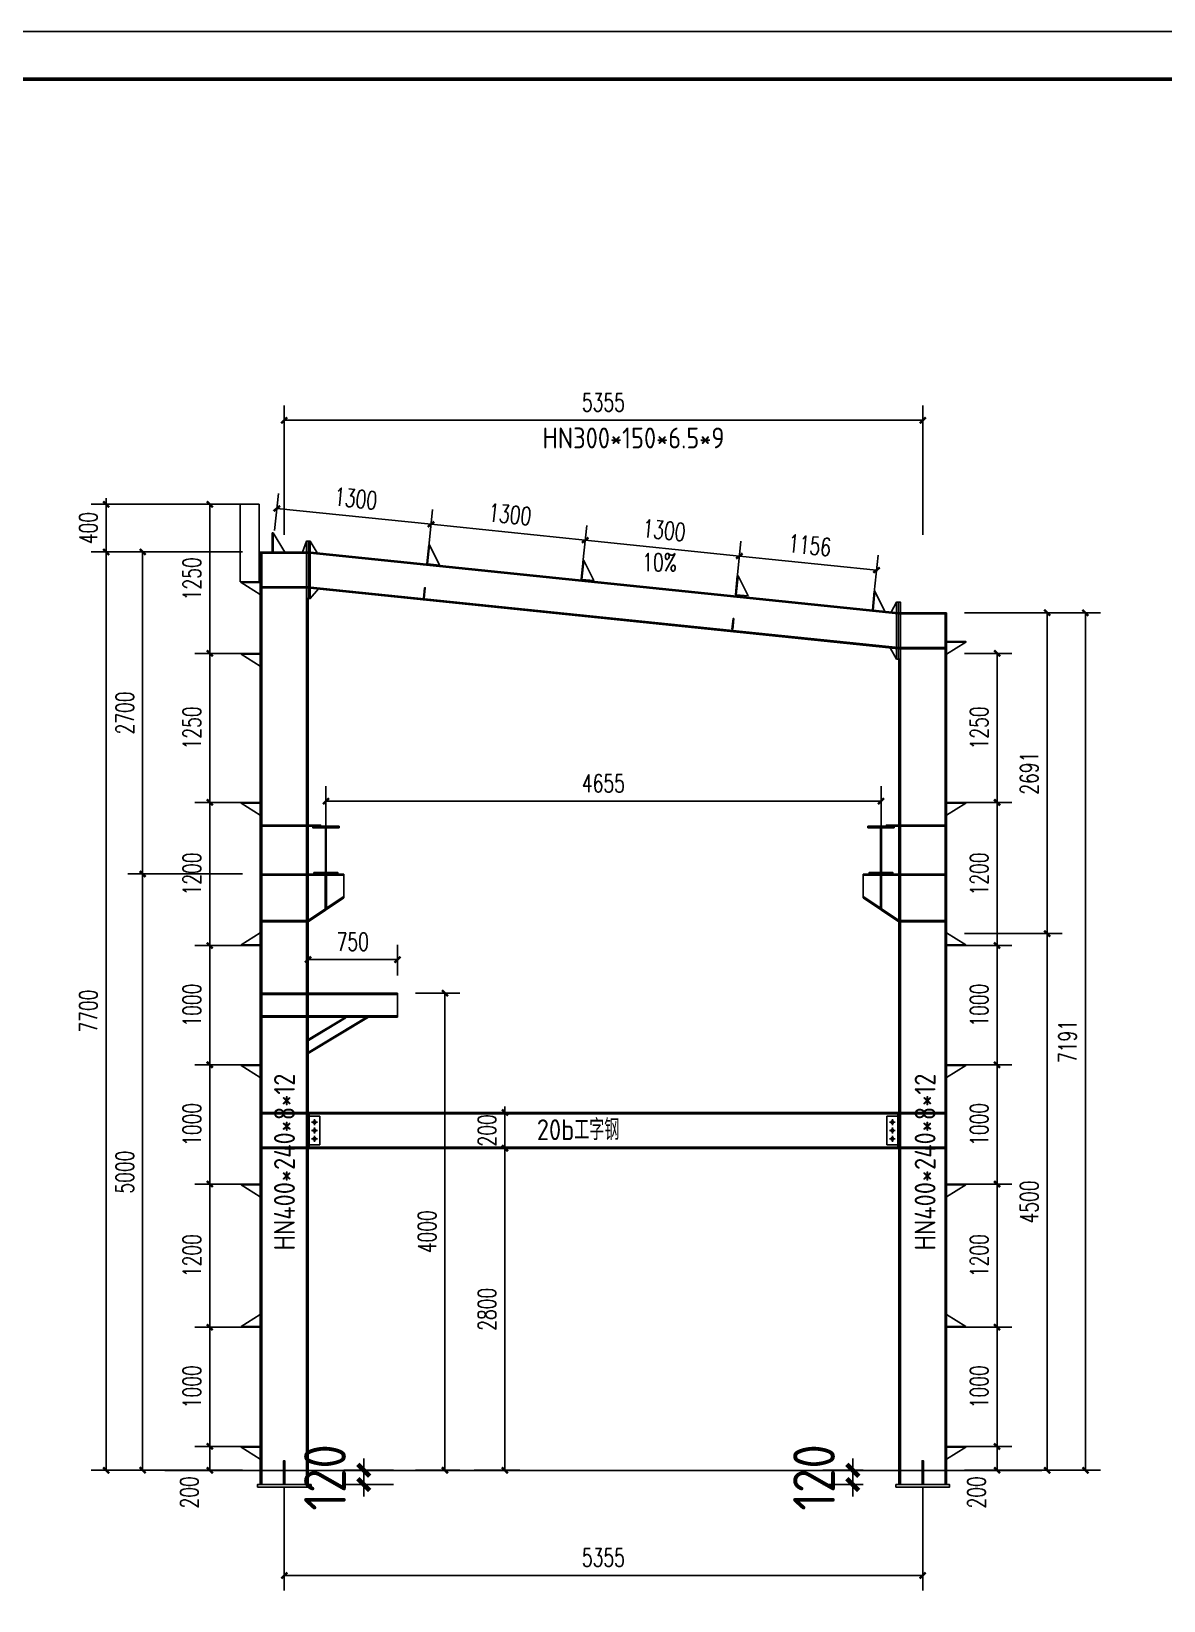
# Model space of a CAD drawing. Extents: x 1129386 to 1651949, y 463500 to 493200.
# Drawn here: x 1385544 to 1395039, y 480042 to 493200 of the extents above; entities that cross this region are included whole.
import ezdxf

# ---------------------------------------------------------------- set-up
doc = ezdxf.new("R2010")
doc.units = 0
doc.header["$LTSCALE"] = 1000
doc.header["$MEASUREMENT"] = 0
for name, color, linetype in [('1', 7, 'Continuous'), ('8', 8, 'Continuous'), ('DIM_SYMB', 3, 'Continuous'), ('DOTE', 1, 'Continuous'), ('PUB_DIM', 3, 'Continuous'), ('PUB_TEXT', 7, 'Continuous')]:
    doc.layers.add(name, color=color, linetype=linetype)
doc.styles.add('_TCH_DIM', font='SIMPLEX', dxfattribs={"bigfont": 'GBCBIG'})
doc.styles.add('DIM_FONT', font='SIMPLEX', dxfattribs={"width": 0.7, "bigfont": 'GBCBIG'})
doc.styles.get("Standard").update_dxf_attribs({"font": 'gbenor.shx', "bigfont": 'gbcbig.shx'})
doc.dimstyles.new('DIMN50', dxfattribs={"dimscale": 0.5, "dimtxt": 300, "dimasz": 100, "dimexe": 250, "dimexo": 300, "dimgap": 150, "dimtad": 1, "dimdec": 0, "dimzin": 0, "dimdsep": 46, "dimtxsty": 'DIM_FONT', "dimblk": 'ARCHTICK', "dimcen": 0.09, "dimclrt": 7, "dimazin": 2, "dimtfac": 1, "dimtdec": 0, "dimtix": 1, "dimtmove": 2, "dimatfit": 3, "dimldrblk": 'ARCHTICK', "dimfxl": 0, "dimtolj": 1, "dimtzin": 0, "dimarcsym": 0})
doc.dimstyles.get("Standard").update_dxf_attribs({"dimscale": 100, "dimtxt": 3.5, "dimasz": 1, "dimexe": 2.5, "dimexo": 3, "dimgap": 1.5, "dimtad": 1, "dimdec": 0, "dimzin": 0, "dimdsep": 46, "dimtxsty": 'Standard', "dimblk": 'ARCHTICK', "dimcen": 0.09, "dimadec": 0, "dimazin": 0, "dimtfac": 1, "dimtdec": 0, "dimtix": 1, "dimtmove": 2, "dimatfit": 3, "dimldrblk": 'ARCHTICK', "dimfxl": 0, "dimtolj": 1, "dimtzin": 0, "dimarcsym": 0})

# ---------------------------------------------------------------- blocks, each defined once
blk = doc.blocks.new('_ArchTick')
at = {"color": 0, "linetype": 'ByBlock', "const_width": 0.4}
blk.add_lwpolyline([(-0.5, -0.5), (0.5, 0.5)], dxfattribs=at)
blk = doc.blocks.new('*D247')
at = {"layer": 'Defpoints', "color": 0}
for p in [(1393219, 481335), (1393642, 481335), (1393219, 481135)]:
    blk.add_point(p, dxfattribs=at)
at = {"layer": 'PUB_DIM', "color": 0, "lineweight": -2}
for p, q in [((1393369, 481335), (1393767, 481335)), ((1393642, 481135), (1393642, 481335)), ((1393369, 481135), (1393767, 481135))]:
    blk.add_line(p, q, dxfattribs=at)
at = {"layer": 'PUB_DIM', "color": 0, "lineweight": -2, "xscale": 50, "yscale": 50, "zscale": 50}
for p, rotation in [((1393642, 481335), 90), ((1393642, 481135), 270)]:
    blk.add_blockref('_ArchTick', p, dxfattribs=dict(at, rotation=rotation))
at = {"layer": 'PUB_DIM', "color": 7, "insert": (1393470, 480950), "char_height": 150, "attachment_point": 5, "rotation": 90, "style": 'DIM_FONT'}
blk.add_mtext('\\A1;200', dxfattribs=at)
blk = doc.blocks.new('*D248')
at = {"layer": 'Defpoints', "color": 0}
for p in [(1393219, 482335), (1393642, 482335), (1393219, 481335)]:
    blk.add_point(p, dxfattribs=at)
at = {"layer": 'PUB_DIM', "color": 0, "lineweight": -2}
for p, q in [((1393369, 482335), (1393767, 482335)), ((1393642, 481335), (1393642, 482335)), ((1393369, 481335), (1393767, 481335))]:
    blk.add_line(p, q, dxfattribs=at)
at = {"layer": 'PUB_DIM', "color": 0, "lineweight": -2, "xscale": 50, "yscale": 50, "zscale": 50}
for p, rotation in [((1393642, 482335), 90), ((1393642, 481335), 270)]:
    blk.add_blockref('_ArchTick', p, dxfattribs=dict(at, rotation=rotation))
at = {"layer": 'PUB_DIM', "color": 7, "insert": (1393492, 481835), "char_height": 150, "attachment_point": 5, "rotation": 90, "style": 'DIM_FONT'}
blk.add_mtext('\\A1;1000', dxfattribs=at)
blk = doc.blocks.new('*D249')
at = {"layer": 'Defpoints', "color": 0}
for p in [(1393219, 483535), (1393642, 483535), (1393219, 482335)]:
    blk.add_point(p, dxfattribs=at)
at = {"layer": 'PUB_DIM', "color": 0, "lineweight": -2}
for p, q in [((1393369, 483535), (1393767, 483535)), ((1393642, 482335), (1393642, 483535)), ((1393369, 482335), (1393767, 482335))]:
    blk.add_line(p, q, dxfattribs=at)
at = {"layer": 'PUB_DIM', "color": 0, "lineweight": -2, "xscale": 50, "yscale": 50, "zscale": 50}
for p, rotation in [((1393642, 483535), 90), ((1393642, 482335), 270)]:
    blk.add_blockref('_ArchTick', p, dxfattribs=dict(at, rotation=rotation))
at = {"layer": 'PUB_DIM', "color": 7, "insert": (1393492, 482935), "char_height": 150, "attachment_point": 5, "rotation": 90, "style": 'DIM_FONT'}
blk.add_mtext('\\A1;1200', dxfattribs=at)
blk = doc.blocks.new('*D250')
at = {"layer": 'Defpoints', "color": 0}
for p in [(1393219, 484535), (1393642, 484535), (1393219, 483535)]:
    blk.add_point(p, dxfattribs=at)
at = {"layer": 'PUB_DIM', "color": 0, "lineweight": -2}
for p, q in [((1393369, 484535), (1393767, 484535)), ((1393642, 483535), (1393642, 484535)), ((1393369, 483535), (1393767, 483535))]:
    blk.add_line(p, q, dxfattribs=at)
at = {"layer": 'PUB_DIM', "color": 0, "lineweight": -2, "xscale": 50, "yscale": 50, "zscale": 50}
for p, rotation in [((1393642, 484535), 90), ((1393642, 483535), 270)]:
    blk.add_blockref('_ArchTick', p, dxfattribs=dict(at, rotation=rotation))
at = {"layer": 'PUB_DIM', "color": 7, "insert": (1393492, 484035), "char_height": 150, "attachment_point": 5, "rotation": 90, "style": 'DIM_FONT'}
blk.add_mtext('\\A1;1000', dxfattribs=at)
blk = doc.blocks.new('*D163')
at = {"layer": 'Defpoints', "color": 0}
for p in [(1393219, 485535), (1393642, 485535), (1393219, 484535)]:
    blk.add_point(p, dxfattribs=at)
at = {"layer": 'PUB_DIM', "color": 0, "lineweight": -2}
for p, q in [((1393369, 485535), (1393767, 485535)), ((1393642, 484535), (1393642, 485535)), ((1393369, 484535), (1393767, 484535))]:
    blk.add_line(p, q, dxfattribs=at)
at = {"layer": 'PUB_DIM', "color": 0, "lineweight": -2, "xscale": 50, "yscale": 50, "zscale": 50}
for p, rotation in [((1393642, 485535), 90), ((1393642, 484535), 270)]:
    blk.add_blockref('_ArchTick', p, dxfattribs=dict(at, rotation=rotation))
at = {"layer": 'PUB_DIM', "color": 7, "insert": (1393492, 485035), "char_height": 150, "attachment_point": 5, "rotation": 90, "style": 'DIM_FONT'}
blk.add_mtext('\\A1;1000', dxfattribs=at)
blk = doc.blocks.new('*D164')
at = {"layer": 'Defpoints', "color": 0}
for p in [(1393219, 486735), (1393642, 486735), (1393219, 485535)]:
    blk.add_point(p, dxfattribs=at)
at = {"layer": 'PUB_DIM', "color": 0, "lineweight": -2}
for p, q in [((1393369, 486735), (1393767, 486735)), ((1393642, 485535), (1393642, 486735)), ((1393369, 485535), (1393767, 485535))]:
    blk.add_line(p, q, dxfattribs=at)
at = {"layer": 'PUB_DIM', "color": 0, "lineweight": -2, "xscale": 50, "yscale": 50, "zscale": 50}
for p, rotation in [((1393642, 486735), 90), ((1393642, 485535), 270)]:
    blk.add_blockref('_ArchTick', p, dxfattribs=dict(at, rotation=rotation))
at = {"layer": 'PUB_DIM', "color": 7, "insert": (1393492, 486135), "char_height": 150, "attachment_point": 5, "rotation": 90, "style": 'DIM_FONT'}
blk.add_mtext('\\A1;1200', dxfattribs=at)
blk = doc.blocks.new('*D165')
at = {"layer": 'Defpoints', "color": 0}
for p in [(1393219, 487985), (1393642, 487985), (1393219, 486735)]:
    blk.add_point(p, dxfattribs=at)
at = {"layer": 'PUB_DIM', "color": 0, "lineweight": -2}
for p, q in [((1393369, 487985), (1393767, 487985)), ((1393642, 486735), (1393642, 487985)), ((1393369, 486735), (1393767, 486735))]:
    blk.add_line(p, q, dxfattribs=at)
at = {"layer": 'PUB_DIM', "color": 0, "lineweight": -2, "xscale": 50, "yscale": 50, "zscale": 50}
for p, rotation in [((1393642, 487985), 90), ((1393642, 486735), 270)]:
    blk.add_blockref('_ArchTick', p, dxfattribs=dict(at, rotation=rotation))
at = {"layer": 'PUB_DIM', "color": 7, "insert": (1393492, 487360), "char_height": 150, "attachment_point": 5, "rotation": 90, "style": 'DIM_FONT'}
blk.add_mtext('\\A1;1250', dxfattribs=at)
blk = doc.blocks.new('*D166')
at = {"layer": 'Defpoints', "color": 0}
for p in [(1387040, 481335), (1387464, 481335), (1387464, 481135)]:
    blk.add_point(p, dxfattribs=at)
at = {"layer": 'PUB_DIM', "color": 0, "lineweight": -2}
for p, q in [((1387314, 481335), (1386915, 481335)), ((1387040, 481135), (1387040, 481335)), ((1387314, 481135), (1386915, 481135))]:
    blk.add_line(p, q, dxfattribs=at)
at = {"layer": 'PUB_DIM', "color": 0, "lineweight": -2, "xscale": 50, "yscale": 50, "zscale": 50}
for p, rotation in [((1387040, 481335), 90), ((1387040, 481135), 270)]:
    blk.add_blockref('_ArchTick', p, dxfattribs=dict(at, rotation=rotation))
at = {"layer": 'PUB_DIM', "color": 7, "insert": (1386868, 480950), "char_height": 150, "attachment_point": 5, "rotation": 90, "style": 'DIM_FONT'}
blk.add_mtext('\\A1;200', dxfattribs=at)
blk = doc.blocks.new('*D167')
at = {"layer": 'Defpoints', "color": 0}
for p in [(1387040, 482335), (1387464, 482335), (1387464, 481335)]:
    blk.add_point(p, dxfattribs=at)
at = {"layer": 'PUB_DIM', "color": 0, "lineweight": -2}
for p, q in [((1387314, 482335), (1386915, 482335)), ((1387040, 481335), (1387040, 482335)), ((1387314, 481335), (1386915, 481335))]:
    blk.add_line(p, q, dxfattribs=at)
at = {"layer": 'PUB_DIM', "color": 0, "lineweight": -2, "xscale": 50, "yscale": 50, "zscale": 50}
for p, rotation in [((1387040, 482335), 90), ((1387040, 481335), 270)]:
    blk.add_blockref('_ArchTick', p, dxfattribs=dict(at, rotation=rotation))
at = {"layer": 'PUB_DIM', "color": 7, "insert": (1386890, 481835), "char_height": 150, "attachment_point": 5, "rotation": 90, "style": 'DIM_FONT'}
blk.add_mtext('\\A1;1000', dxfattribs=at)
blk = doc.blocks.new('*D168')
at = {"layer": 'Defpoints', "color": 0}
for p in [(1387040, 483535), (1387464, 483535), (1387464, 482335)]:
    blk.add_point(p, dxfattribs=at)
at = {"layer": 'PUB_DIM', "color": 0, "lineweight": -2}
for p, q in [((1387314, 483535), (1386915, 483535)), ((1387040, 482335), (1387040, 483535)), ((1387314, 482335), (1386915, 482335))]:
    blk.add_line(p, q, dxfattribs=at)
at = {"layer": 'PUB_DIM', "color": 0, "lineweight": -2, "xscale": 50, "yscale": 50, "zscale": 50}
for p, rotation in [((1387040, 483535), 90), ((1387040, 482335), 270)]:
    blk.add_blockref('_ArchTick', p, dxfattribs=dict(at, rotation=rotation))
at = {"layer": 'PUB_DIM', "color": 7, "insert": (1386890, 482935), "char_height": 150, "attachment_point": 5, "rotation": 90, "style": 'DIM_FONT'}
blk.add_mtext('\\A1;1200', dxfattribs=at)
blk = doc.blocks.new('*D169')
at = {"layer": 'Defpoints', "color": 0}
for p in [(1387040, 484535), (1387464, 484535), (1387464, 483535)]:
    blk.add_point(p, dxfattribs=at)
at = {"layer": 'PUB_DIM', "color": 0, "lineweight": -2}
for p, q in [((1387314, 484535), (1386915, 484535)), ((1387040, 483535), (1387040, 484535)), ((1387314, 483535), (1386915, 483535))]:
    blk.add_line(p, q, dxfattribs=at)
at = {"layer": 'PUB_DIM', "color": 0, "lineweight": -2, "xscale": 50, "yscale": 50, "zscale": 50}
for p, rotation in [((1387040, 484535), 90), ((1387040, 483535), 270)]:
    blk.add_blockref('_ArchTick', p, dxfattribs=dict(at, rotation=rotation))
at = {"layer": 'PUB_DIM', "color": 7, "insert": (1386890, 484035), "char_height": 150, "attachment_point": 5, "rotation": 90, "style": 'DIM_FONT'}
blk.add_mtext('\\A1;1000', dxfattribs=at)
blk = doc.blocks.new('*D170')
at = {"layer": 'Defpoints', "color": 0}
for p in [(1387040, 485535), (1387464, 485535), (1387464, 484535)]:
    blk.add_point(p, dxfattribs=at)
at = {"layer": 'PUB_DIM', "color": 0, "lineweight": -2}
for p, q in [((1387314, 485535), (1386915, 485535)), ((1387040, 484535), (1387040, 485535)), ((1387314, 484535), (1386915, 484535))]:
    blk.add_line(p, q, dxfattribs=at)
at = {"layer": 'PUB_DIM', "color": 0, "lineweight": -2, "xscale": 50, "yscale": 50, "zscale": 50}
for p, rotation in [((1387040, 485535), 90), ((1387040, 484535), 270)]:
    blk.add_blockref('_ArchTick', p, dxfattribs=dict(at, rotation=rotation))
at = {"layer": 'PUB_DIM', "color": 7, "insert": (1386890, 485035), "char_height": 150, "attachment_point": 5, "rotation": 90, "style": 'DIM_FONT'}
blk.add_mtext('\\A1;1000', dxfattribs=at)
blk = doc.blocks.new('*D171')
at = {"layer": 'Defpoints', "color": 0}
for p in [(1387040, 486735), (1387464, 486735), (1387464, 485535)]:
    blk.add_point(p, dxfattribs=at)
at = {"layer": 'PUB_DIM', "color": 0, "lineweight": -2}
for p, q in [((1387314, 486735), (1386915, 486735)), ((1387040, 485535), (1387040, 486735)), ((1387314, 485535), (1386915, 485535))]:
    blk.add_line(p, q, dxfattribs=at)
at = {"layer": 'PUB_DIM', "color": 0, "lineweight": -2, "xscale": 50, "yscale": 50, "zscale": 50}
for p, rotation in [((1387040, 486735), 90), ((1387040, 485535), 270)]:
    blk.add_blockref('_ArchTick', p, dxfattribs=dict(at, rotation=rotation))
at = {"layer": 'PUB_DIM', "color": 7, "insert": (1386890, 486135), "char_height": 150, "attachment_point": 5, "rotation": 90, "style": 'DIM_FONT'}
blk.add_mtext('\\A1;1200', dxfattribs=at)
blk = doc.blocks.new('*D172')
at = {"layer": 'Defpoints', "color": 0}
for p in [(1387040, 487985), (1387464, 487985), (1387464, 486735)]:
    blk.add_point(p, dxfattribs=at)
at = {"layer": 'PUB_DIM', "color": 0, "lineweight": -2}
for p, q in [((1387314, 487985), (1386915, 487985)), ((1387040, 486735), (1387040, 487985)), ((1387314, 486735), (1386915, 486735))]:
    blk.add_line(p, q, dxfattribs=at)
at = {"layer": 'PUB_DIM', "color": 0, "lineweight": -2, "xscale": 50, "yscale": 50, "zscale": 50}
for p, rotation in [((1387040, 487985), 90), ((1387040, 486735), 270)]:
    blk.add_blockref('_ArchTick', p, dxfattribs=dict(at, rotation=rotation))
at = {"layer": 'PUB_DIM', "color": 7, "insert": (1386890, 487360), "char_height": 150, "attachment_point": 5, "rotation": 90, "style": 'DIM_FONT'}
blk.add_mtext('\\A1;1250', dxfattribs=at)
blk = doc.blocks.new('*D173')
at = {"layer": 'Defpoints', "color": 0}
for p in [(1387040, 489235), (1387464, 489235), (1387464, 487985)]:
    blk.add_point(p, dxfattribs=at)
at = {"layer": 'PUB_DIM', "color": 0, "lineweight": -2}
for p, q in [((1387314, 489235), (1386915, 489235)), ((1387040, 487985), (1387040, 489235)), ((1387314, 487985), (1386915, 487985))]:
    blk.add_line(p, q, dxfattribs=at)
at = {"layer": 'PUB_DIM', "color": 0, "lineweight": -2, "xscale": 50, "yscale": 50, "zscale": 50}
for p, rotation in [((1387040, 489235), 90), ((1387040, 487985), 270)]:
    blk.add_blockref('_ArchTick', p, dxfattribs=dict(at, rotation=rotation))
at = {"layer": 'PUB_DIM', "color": 7, "insert": (1386890, 488610), "char_height": 150, "attachment_point": 5, "rotation": 90, "style": 'DIM_FONT'}
blk.add_mtext('\\A1;1250', dxfattribs=at)
blk = doc.blocks.new('*D174')
at = {"layer": 'Defpoints', "color": 0}
for p in [(1392669, 486745), (1388014, 486117), (1392669, 486117)]:
    blk.add_point(p, dxfattribs=at)
at = {"layer": 'PUB_DIM', "color": 0, "lineweight": -2}
for p, q in [((1388014, 486267), (1388014, 486870)), ((1392669, 486267), (1392669, 486870)), ((1388014, 486745), (1392669, 486745))]:
    blk.add_line(p, q, dxfattribs=at)
at = {"layer": 'PUB_DIM', "color": 0, "lineweight": -2, "xscale": 50, "yscale": 50, "zscale": 50, "rotation": 180}
blk.add_blockref('_ArchTick', (1388014, 486745), dxfattribs=at)
at = {"layer": 'PUB_DIM', "color": 0, "lineweight": -2, "xscale": 50, "yscale": 50, "zscale": 50}
blk.add_blockref('_ArchTick', (1392669, 486745), dxfattribs=at)
at = {"layer": 'PUB_DIM', "color": 7, "insert": (1390341, 486895), "char_height": 150, "attachment_point": 5, "style": 'DIM_FONT'}
blk.add_mtext('\\A1;4655', dxfattribs=at)
blk = doc.blocks.new('*D175')
at = {"layer": 'Defpoints', "color": 0}
for p in [(1389108, 484135), (1389515, 484135), (1389108, 483835)]:
    blk.add_point(p, dxfattribs=at)
at = {"layer": 'PUB_DIM', "color": 0, "lineweight": -2}
for p, q in [((1389258, 484135), (1389640, 484135)), ((1389515, 484135), (1389515, 484185)), ((1389515, 483835), (1389515, 484135)), ((1389258, 483835), (1389640, 483835)), ((1389515, 483835), (1389515, 483785))]:
    blk.add_line(p, q, dxfattribs=at)
at = {"layer": 'PUB_DIM', "color": 0, "lineweight": -2, "xscale": 50, "yscale": 50, "zscale": 50}
for p, rotation in [((1389515, 484135), 270), ((1389515, 483835), 90)]:
    blk.add_blockref('_ArchTick', p, dxfattribs=dict(at, rotation=rotation))
at = {"layer": 'PUB_DIM', "color": 7, "insert": (1389365, 483985), "char_height": 150, "attachment_point": 5, "rotation": 90, "style": 'DIM_FONT'}
blk.add_mtext('\\A1;200', dxfattribs=at)
blk = doc.blocks.new('*D176')
at = {"layer": 'Defpoints', "color": 0}
for p in [(1389108, 483835), (1389515, 483835), (1389108, 481135)]:
    blk.add_point(p, dxfattribs=at)
at = {"layer": 'PUB_DIM', "color": 0, "lineweight": -2}
for p, q in [((1389258, 483835), (1389640, 483835)), ((1389515, 481135), (1389515, 483835)), ((1389258, 481135), (1389640, 481135))]:
    blk.add_line(p, q, dxfattribs=at)
at = {"layer": 'PUB_DIM', "color": 0, "lineweight": -2, "xscale": 50, "yscale": 50, "zscale": 50}
for p, rotation in [((1389515, 483835), 90), ((1389515, 481135), 270)]:
    blk.add_blockref('_ArchTick', p, dxfattribs=dict(at, rotation=rotation))
at = {"layer": 'PUB_DIM', "color": 7, "insert": (1389365, 482485), "char_height": 150, "attachment_point": 5, "rotation": 90, "style": 'DIM_FONT'}
blk.add_mtext('\\A1;2800', dxfattribs=at)
blk = doc.blocks.new('*D177')
at = {"layer": 'Defpoints', "color": 0}
for p in [(1386171, 489235), (1387464, 489235), (1387464, 488835)]:
    blk.add_point(p, dxfattribs=at)
at = {"layer": 'PUB_DIM', "color": 0, "lineweight": -2}
for p, q in [((1387314, 489235), (1386046, 489235)), ((1386171, 489235), (1386171, 489285)), ((1386171, 488835), (1386171, 489235)), ((1387314, 488835), (1386046, 488835)), ((1386171, 488835), (1386171, 488785))]:
    blk.add_line(p, q, dxfattribs=at)
at = {"layer": 'PUB_DIM', "color": 0, "lineweight": -2, "xscale": 50, "yscale": 50, "zscale": 50}
for p, rotation in [((1386171, 489235), 270), ((1386171, 488835), 90)]:
    blk.add_blockref('_ArchTick', p, dxfattribs=dict(at, rotation=rotation))
at = {"layer": 'PUB_DIM', "color": 7, "insert": (1386021, 489035), "char_height": 150, "attachment_point": 5, "rotation": 90, "style": 'DIM_FONT'}
blk.add_mtext('\\A1;400', dxfattribs=at)
blk = doc.blocks.new('*D178')
at = {"layer": 'Defpoints', "color": 0}
for p in [(1386171, 488835), (1387464, 488835), (1387464, 481135)]:
    blk.add_point(p, dxfattribs=at)
at = {"layer": 'PUB_DIM', "color": 0, "lineweight": -2}
for p, q in [((1387314, 488835), (1386046, 488835)), ((1386171, 481135), (1386171, 488835)), ((1387314, 481135), (1386046, 481135))]:
    blk.add_line(p, q, dxfattribs=at)
at = {"layer": 'PUB_DIM', "color": 0, "lineweight": -2, "xscale": 50, "yscale": 50, "zscale": 50}
for p, rotation in [((1386171, 488835), 90), ((1386171, 481135), 270)]:
    blk.add_blockref('_ArchTick', p, dxfattribs=dict(at, rotation=rotation))
at = {"layer": 'PUB_DIM', "color": 7, "insert": (1386021, 484985), "char_height": 150, "attachment_point": 5, "rotation": 90, "style": 'DIM_FONT'}
blk.add_mtext('\\A1;7700', dxfattribs=at)
blk = doc.blocks.new('*D179')
at = {"layer": 'Defpoints', "color": 0}
for p in [(1393219, 488325), (1394062, 488325), (1393219, 485635)]:
    blk.add_point(p, dxfattribs=at)
at = {"layer": 'PUB_DIM', "color": 0, "lineweight": -2}
for p, q in [((1393369, 488325), (1394187, 488325)), ((1394062, 485635), (1394062, 488325)), ((1393369, 485635), (1394187, 485635))]:
    blk.add_line(p, q, dxfattribs=at)
at = {"layer": 'PUB_DIM', "color": 0, "lineweight": -2, "xscale": 50, "yscale": 50, "zscale": 50}
for p, rotation in [((1394062, 488325), 90), ((1394062, 485635), 270)]:
    blk.add_blockref('_ArchTick', p, dxfattribs=dict(at, rotation=rotation))
at = {"layer": 'PUB_DIM', "color": 7, "insert": (1393912, 486980), "char_height": 150, "attachment_point": 5, "rotation": 90, "style": 'DIM_FONT'}
blk.add_mtext('\\A1;2691', dxfattribs=at)
blk = doc.blocks.new('*D180')
at = {"layer": 'Defpoints', "color": 0}
for p in [(1393219, 485635), (1394062, 485635), (1393219, 481135)]:
    blk.add_point(p, dxfattribs=at)
at = {"layer": 'PUB_DIM', "color": 0, "lineweight": -2}
for p, q in [((1393369, 485635), (1394187, 485635)), ((1394062, 481135), (1394062, 485635)), ((1393369, 481135), (1394187, 481135))]:
    blk.add_line(p, q, dxfattribs=at)
at = {"layer": 'PUB_DIM', "color": 0, "lineweight": -2, "xscale": 50, "yscale": 50, "zscale": 50}
for p, rotation in [((1394062, 485635), 90), ((1394062, 481135), 270)]:
    blk.add_blockref('_ArchTick', p, dxfattribs=dict(at, rotation=rotation))
at = {"layer": 'PUB_DIM', "color": 7, "insert": (1393912, 483385), "char_height": 150, "attachment_point": 5, "rotation": 90, "style": 'DIM_FONT'}
blk.add_mtext('\\A1;4500', dxfattribs=at)
blk = doc.blocks.new('*D181')
at = {"layer": 'Defpoints', "color": 0}
for p in [(1393019, 489939), (1387664, 488830), (1393019, 488830)]:
    blk.add_point(p, dxfattribs=at)
at = {"layer": 'PUB_DIM', "color": 0, "lineweight": -2}
for p, q in [((1387664, 488980), (1387664, 490064)), ((1393019, 488980), (1393019, 490064)), ((1387664, 489939), (1393019, 489939))]:
    blk.add_line(p, q, dxfattribs=at)
at = {"layer": 'PUB_DIM', "color": 0, "lineweight": -2, "xscale": 50, "yscale": 50, "zscale": 50, "rotation": 180}
blk.add_blockref('_ArchTick', (1387664, 489939), dxfattribs=at)
at = {"layer": 'PUB_DIM', "color": 0, "lineweight": -2, "xscale": 50, "yscale": 50, "zscale": 50}
blk.add_blockref('_ArchTick', (1393019, 489939), dxfattribs=at)
at = {"layer": 'PUB_DIM', "color": 7, "insert": (1390341, 490089), "char_height": 150, "attachment_point": 5, "style": 'DIM_FONT'}
blk.add_mtext('\\A1;5355', dxfattribs=at)
blk = doc.blocks.new('*D182')
at = {"layer": 'Defpoints', "color": 0}
for p in [(1388895, 489067), (1387567, 488865), (1388860, 488732)]:
    blk.add_point(p, dxfattribs=at)
at = {"layer": 'PUB_DIM', "color": 0, "lineweight": -2}
for p, q in [((1387583, 489014), (1387615, 489324)), ((1387602, 489200), (1388895, 489067)), ((1388876, 488881), (1388908, 489191))]:
    blk.add_line(p, q, dxfattribs=at)
at = {"layer": 'PUB_DIM', "color": 0, "lineweight": -2, "xscale": 50, "yscale": 50, "zscale": 50}
for p, rotation in [((1387602, 489200), 174.1258963088821), ((1388895, 489067), 354.1258963088821)]:
    blk.add_blockref('_ArchTick', p, dxfattribs=dict(at, rotation=rotation))
at = {"layer": 'PUB_DIM', "color": 7, "insert": (1388264, 489283), "char_height": 150, "attachment_point": 5, "rotation": 354.1259, "style": 'DIM_FONT'}
blk.add_mtext('\\A1;1300', dxfattribs=at)
blk = doc.blocks.new('*D183')
at = {"layer": 'Defpoints', "color": 0}
for p in [(1390188, 488934), (1388860, 488732), (1390154, 488598)]:
    blk.add_point(p, dxfattribs=at)
at = {"layer": 'PUB_DIM', "color": 0, "lineweight": -2}
for p, q in [((1388876, 488881), (1388908, 489191)), ((1388895, 489067), (1390188, 488934)), ((1390169, 488748), (1390201, 489058))]:
    blk.add_line(p, q, dxfattribs=at)
at = {"layer": 'PUB_DIM', "color": 0, "lineweight": -2, "xscale": 50, "yscale": 50, "zscale": 50}
for p, rotation in [((1388895, 489067), 174.125896308881), ((1390188, 488934), 354.125896308881)]:
    blk.add_blockref('_ArchTick', p, dxfattribs=dict(at, rotation=rotation))
at = {"layer": 'PUB_DIM', "color": 7, "insert": (1389557, 489150), "char_height": 150, "attachment_point": 5, "rotation": 354.1259, "style": 'DIM_FONT'}
blk.add_mtext('\\A1;1300', dxfattribs=at)
blk = doc.blocks.new('*D184')
at = {"layer": 'Defpoints', "color": 0}
for p in [(1391481, 488801), (1390154, 488598), (1391447, 488465)]:
    blk.add_point(p, dxfattribs=at)
at = {"layer": 'PUB_DIM', "color": 0, "lineweight": -2}
for p, q in [((1390169, 488748), (1390201, 489058)), ((1390188, 488934), (1391481, 488801)), ((1391462, 488615), (1391494, 488925))]:
    blk.add_line(p, q, dxfattribs=at)
at = {"layer": 'PUB_DIM', "color": 0, "lineweight": -2, "xscale": 50, "yscale": 50, "zscale": 50}
for p, rotation in [((1390188, 488934), 174.1258963088785), ((1391481, 488801), 354.1258963088785)]:
    blk.add_blockref('_ArchTick', p, dxfattribs=dict(at, rotation=rotation))
at = {"layer": 'PUB_DIM', "color": 7, "insert": (1390850, 489017), "char_height": 150, "attachment_point": 5, "rotation": 354.1259, "style": 'DIM_FONT'}
blk.add_mtext('\\A1;1300', dxfattribs=at)
blk = doc.blocks.new('*D185')
at = {"layer": 'Defpoints', "color": 0}
for p in [(1392631, 488683), (1391447, 488465), (1392596, 488347)]:
    blk.add_point(p, dxfattribs=at)
at = {"layer": 'PUB_DIM', "color": 0, "lineweight": -2}
for p, q in [((1391462, 488615), (1391494, 488925)), ((1391481, 488801), (1392631, 488683)), ((1392612, 488496), (1392644, 488807))]:
    blk.add_line(p, q, dxfattribs=at)
at = {"layer": 'PUB_DIM', "color": 0, "lineweight": -2, "xscale": 50, "yscale": 50, "zscale": 50}
for p, rotation in [((1391481, 488801), 174.1258963088807), ((1392631, 488683), 354.1258963088808)]:
    blk.add_blockref('_ArchTick', p, dxfattribs=dict(at, rotation=rotation))
at = {"layer": 'PUB_DIM', "color": 7, "insert": (1392071, 488891), "char_height": 150, "attachment_point": 5, "rotation": 354.1259, "style": 'DIM_FONT'}
blk.add_mtext('\\A1;1156', dxfattribs=at)
blk = doc.blocks.new('*D186')
at = {"layer": 'Defpoints', "color": 0}
for p in [(1386477, 488835), (1387464, 488835), (1387464, 486135)]:
    blk.add_point(p, dxfattribs=at)
at = {"layer": 'PUB_DIM', "color": 0, "lineweight": -2}
for p, q in [((1387314, 488835), (1386352, 488835)), ((1386477, 486135), (1386477, 488835)), ((1387314, 486135), (1386352, 486135))]:
    blk.add_line(p, q, dxfattribs=at)
at = {"layer": 'PUB_DIM', "color": 0, "lineweight": -2, "xscale": 50, "yscale": 50, "zscale": 50}
for p, rotation in [((1386477, 488835), 90), ((1386477, 486135), 270)]:
    blk.add_blockref('_ArchTick', p, dxfattribs=dict(at, rotation=rotation))
at = {"layer": 'PUB_DIM', "color": 7, "insert": (1386327, 487485), "char_height": 150, "attachment_point": 5, "rotation": 90, "style": 'DIM_FONT'}
blk.add_mtext('\\A1;2700', dxfattribs=at)
blk = doc.blocks.new('*D187')
at = {"layer": 'Defpoints', "color": 0}
for p in [(1386477, 486135), (1387464, 486135), (1387464, 481135)]:
    blk.add_point(p, dxfattribs=at)
at = {"layer": 'PUB_DIM', "color": 0, "lineweight": -2}
for p, q in [((1387314, 486135), (1386352, 486135)), ((1386477, 481135), (1386477, 486135)), ((1387314, 481135), (1386352, 481135))]:
    blk.add_line(p, q, dxfattribs=at)
at = {"layer": 'PUB_DIM', "color": 0, "lineweight": -2, "xscale": 50, "yscale": 50, "zscale": 50}
for p, rotation in [((1386477, 486135), 90), ((1386477, 481135), 270)]:
    blk.add_blockref('_ArchTick', p, dxfattribs=dict(at, rotation=rotation))
at = {"layer": 'PUB_DIM', "color": 7, "insert": (1386327, 483635), "char_height": 150, "attachment_point": 5, "rotation": 90, "style": 'DIM_FONT'}
blk.add_mtext('\\A1;5000', dxfattribs=at)
blk = doc.blocks.new('*D188')
at = {"layer": 'Defpoints', "color": 0}
for p in [(1393219, 488325), (1394383, 488325), (1393219, 481135)]:
    blk.add_point(p, dxfattribs=at)
at = {"layer": 'PUB_DIM', "color": 0, "lineweight": -2}
for p, q in [((1393369, 488325), (1394508, 488325)), ((1394383, 481135), (1394383, 488325)), ((1393369, 481135), (1394508, 481135))]:
    blk.add_line(p, q, dxfattribs=at)
at = {"layer": 'PUB_DIM', "color": 0, "lineweight": -2, "xscale": 50, "yscale": 50, "zscale": 50}
for p, rotation in [((1394383, 488325), 90), ((1394383, 481135), 270)]:
    blk.add_blockref('_ArchTick', p, dxfattribs=dict(at, rotation=rotation))
at = {"layer": 'PUB_DIM', "color": 7, "insert": (1394233, 484730), "char_height": 150, "attachment_point": 5, "rotation": 90, "style": 'DIM_FONT'}
blk.add_mtext('\\A1;7191', dxfattribs=at)
blk = doc.blocks.new('*D189')
at = {"layer": 'Defpoints', "color": 0}
for p in [(1387664, 481135), (1393019, 481135), (1393019, 480253)]:
    blk.add_point(p, dxfattribs=at)
at = {"layer": 'PUB_DIM', "color": 0, "lineweight": -2}
for p, q in [((1387664, 480985), (1387664, 480128)), ((1393019, 480985), (1393019, 480128)), ((1387664, 480253), (1393019, 480253))]:
    blk.add_line(p, q, dxfattribs=at)
at = {"layer": 'PUB_DIM', "color": 0, "lineweight": -2, "xscale": 50, "yscale": 50, "zscale": 50, "rotation": 180}
blk.add_blockref('_ArchTick', (1387664, 480253), dxfattribs=at)
at = {"layer": 'PUB_DIM', "color": 0, "lineweight": -2, "xscale": 50, "yscale": 50, "zscale": 50}
blk.add_blockref('_ArchTick', (1393019, 480253), dxfattribs=at)
at = {"layer": 'PUB_DIM', "color": 7, "insert": (1390341, 480403), "char_height": 150, "attachment_point": 5, "style": 'DIM_FONT'}
blk.add_mtext('\\A1;5355', dxfattribs=at)
blk = doc.blocks.new('*D429')
at = {"color": 0, "lineweight": -2}
for p, q in [((1388331, 481135), (1388331, 481235)), ((1388164, 481135), (1388581, 481135)), ((1388331, 481135), (1388331, 481015)), ((1388164, 481015), (1388581, 481015)), ((1388331, 481015), (1388331, 480915))]:
    blk.add_line(p, q, dxfattribs=at)
at = {"layer": 'Defpoints', "color": 0}
for p in [(1387864, 481135), (1387864, 481015), (1388331, 481015)]:
    blk.add_point(p, dxfattribs=at)
at = {"color": 0, "lineweight": -2, "xscale": 100, "yscale": 100, "zscale": 100}
for p, rotation in [((1388331, 481135), 270), ((1388331, 481015), 90)]:
    blk.add_blockref('_ArchTick', p, dxfattribs=dict(at, rotation=rotation))
at = {"color": 0, "insert": (1388006, 481075), "char_height": 350, "attachment_point": 5, "rotation": 90}
blk.add_mtext('\\A1;120', dxfattribs=at)
blk = doc.blocks.new('*D430')
at = {"color": 0, "lineweight": -2}
for p, q in [((1392432, 481135), (1392432, 481235)), ((1392519, 481135), (1392182, 481135)), ((1392432, 481135), (1392432, 481015)), ((1392519, 481015), (1392182, 481015)), ((1392432, 481015), (1392432, 480915))]:
    blk.add_line(p, q, dxfattribs=at)
at = {"layer": 'Defpoints', "color": 0}
for p in [(1392819, 481135), (1392432, 481015), (1392819, 481015)]:
    blk.add_point(p, dxfattribs=at)
at = {"color": 0, "lineweight": -2, "xscale": 100, "yscale": 100, "zscale": 100}
for p, rotation in [((1392432, 481135), 270), ((1392432, 481015), 90)]:
    blk.add_blockref('_ArchTick', p, dxfattribs=dict(at, rotation=rotation))
at = {"color": 0, "insert": (1392107, 481075), "char_height": 350, "attachment_point": 5, "rotation": 90}
blk.add_mtext('\\A1;120', dxfattribs=at)
blk = doc.blocks.new('*D434')
at = {"layer": 'Defpoints', "color": 0}
for p in [(1388614, 485135), (1389012, 485135), (1388614, 481135)]:
    blk.add_point(p, dxfattribs=at)
at = {"layer": 'PUB_DIM', "color": 0, "lineweight": -2}
for p, q in [((1388764, 485135), (1389137, 485135)), ((1389012, 481135), (1389012, 485135)), ((1388764, 481135), (1389137, 481135))]:
    blk.add_line(p, q, dxfattribs=at)
at = {"layer": 'PUB_DIM', "color": 0, "lineweight": -2, "xscale": 50, "yscale": 50, "zscale": 50}
for p, rotation in [((1389012, 485135), 90), ((1389012, 481135), 270)]:
    blk.add_blockref('_ArchTick', p, dxfattribs=dict(at, rotation=rotation))
at = {"layer": 'PUB_DIM', "color": 7, "insert": (1388862, 483135), "char_height": 150, "attachment_point": 5, "rotation": 90, "style": 'DIM_FONT'}
blk.add_mtext('\\A1;4000', dxfattribs=at)
blk = doc.blocks.new('*D435')
at = {"layer": 'Defpoints', "color": 0}
for p in [(1388614, 485417), (1387864, 485135), (1388614, 485135)]:
    blk.add_point(p, dxfattribs=at)
at = {"layer": 'PUB_DIM', "color": 0, "lineweight": -2}
for p, q in [((1387864, 485285), (1387864, 485542)), ((1388614, 485285), (1388614, 485542)), ((1387864, 485417), (1388614, 485417))]:
    blk.add_line(p, q, dxfattribs=at)
at = {"layer": 'PUB_DIM', "color": 0, "lineweight": -2, "xscale": 50, "yscale": 50, "zscale": 50, "rotation": 180}
blk.add_blockref('_ArchTick', (1387864, 485417), dxfattribs=at)
at = {"layer": 'PUB_DIM', "color": 0, "lineweight": -2, "xscale": 50, "yscale": 50, "zscale": 50}
blk.add_blockref('_ArchTick', (1388614, 485417), dxfattribs=at)
at = {"layer": 'PUB_DIM', "color": 7, "insert": (1388239, 485567), "char_height": 150, "attachment_point": 5, "style": 'DIM_FONT'}
blk.add_mtext('\\A1;750', dxfattribs=at)

msp = doc.modelspace()

# ---------------------------------------------------------------- linework, layer by layer
for p, q in [((1387463.7, 481014.6), (1387463.7, 488834.6)), ((1387463.7, 488834.6), (1387866.7, 488834.6)), ((1387463.7, 488824.6), (1387866.7, 488824.6)), ((1387476.7, 481014.6), (1387476.7, 488833.3)), ((1387850.7, 488924.6), (1387816.1, 488834.6)), ((1387850.7, 481014.6), (1387850.7, 488884.3)), ((1387881.8, 488824), (1392815.7, 488316.2)), ((1387882.7, 488924.6), (1387939.4, 488827.3)), ((1387882.7, 488833), (1392815.7, 488325.2)), ((1387866.7, 488543.1), (1387463.7, 488543.1)), ((1387866.7, 488533.1), (1387463.7, 488533.1)), ((1387863.7, 481014.6), (1387863.7, 488444.6)), ((1387882.7, 488531.5), (1392815.7, 488023.7)), ((1387882.7, 488444.6), (1387952.2, 488524.6)), ((1387883.6, 488540.5), (1392815.7, 488032.7)), ((1392799.7, 488414.9), (1392752.7, 488331.5)), ((1392815.7, 488325.2), (1393218.7, 488325.2)), ((1392815.7, 488315.2), (1393218.7, 488315.2)), ((1392831.7, 481014.6), (1392831.7, 488414.9)), ((1393205.7, 481014.6), (1393205.7, 488325.2)), ((1393218.7, 481014.6), (1393218.7, 488325.2)), ((1392799.7, 487934.9), (1392745.4, 488030.7)), ((1392815.7, 488033.7), (1393218.7, 488033.7)), ((1392815.7, 488023.7), (1393218.7, 488023.7)), ((1392818.7, 481014.6), (1392818.7, 487934.9)), ((1387863.7, 486544.6), (1387463.7, 486544.6)), ((1387863.7, 486534.6), (1387463.7, 486534.6)), ((1388010.7, 486146.6), (1388010.7, 486522.6)), ((1388016.7, 486522.6), (1388016.7, 486146.6)), ((1392665.7, 486146.6), (1392665.7, 486522.6)), ((1392671.7, 486522.6), (1392671.7, 486146.6)), ((1392818.7, 486544.6), (1393218.7, 486544.6)), ((1392818.7, 486534.6), (1393218.7, 486534.6)), ((1387863.7, 486134.6), (1387463.7, 486134.6)), ((1387863.7, 486124.6), (1387463.7, 486124.6)), ((1387863.7, 486134.6), (1388163.7, 486134.6)), ((1387863.7, 486124.6), (1388163.7, 486124.6)), ((1388008.7, 486134.6), (1388008.7, 485845.7)), ((1388013.7, 486134.6), (1388013.7, 485845.7)), ((1388018.7, 486134.6), (1388018.7, 485845.7)), ((1388163.7, 486134.6), (1388163.7, 485934.6)), ((1392818.7, 486134.6), (1392518.7, 486134.6)), ((1392518.7, 486134.6), (1392518.7, 485934.6)), ((1392818.7, 486124.6), (1392518.7, 486124.6)), ((1392663.7, 486134.6), (1392663.7, 485845.7)), ((1392668.7, 486134.6), (1392668.7, 485845.7)), ((1392673.7, 486134.6), (1392673.7, 485845.7)), ((1392818.7, 486134.6), (1393218.7, 486134.6)), ((1392818.7, 486124.6), (1393218.7, 486124.6)), ((1387858.2, 485742.9), (1388158.2, 485942.9)), ((1387863.7, 485734.6), (1388163.7, 485934.6)), ((1392818.7, 485734.6), (1392518.7, 485934.6)), ((1392824.3, 485742.9), (1392524.3, 485942.9)), ((1387863.7, 485744.6), (1387463.7, 485744.6)), ((1392818.7, 485744.6), (1393218.7, 485744.6)), ((1387863.7, 485134.6), (1388613.7, 485134.6)), ((1388613.7, 485134.6), (1388613.7, 484934.6)), ((1387863.7, 485124.6), (1388613.7, 485124.6)), ((1388368.1, 484941.5), (1387859.6, 484636.2)), ((1388613.7, 484944.6), (1387863.7, 484944.6)), ((1388613.7, 484934.6), (1387863.7, 484934.6)), ((1388372.2, 484934.6), (1387863.7, 484629.3)), ((1388178, 484934.6), (1387863.7, 484746)), ((1388182.1, 484927.7), (1387867.8, 484739.1)), ((1387963.7, 484104.6), (1387863.7, 484104.6)), ((1387918.7, 484029.6), (1387918.7, 484079.6)), ((1387963.7, 483864.6), (1387963.7, 484104.6)), ((1392718.7, 483864.6), (1392718.7, 484104.6)), ((1392718.7, 484104.6), (1392818.7, 484104.6)), ((1392763.7, 484029.6), (1392763.7, 484079.6)), ((1387943.7, 484054.6), (1387893.7, 484054.6)), ((1387943.7, 483984.6), (1387893.7, 483984.6)), ((1387918.7, 483959.6), (1387918.7, 484009.6)), ((1392738.7, 484054.6), (1392788.7, 484054.6)), ((1392738.7, 483984.6), (1392788.7, 483984.6)), ((1392763.7, 483959.6), (1392763.7, 484009.6)), ((1387963.7, 483864.6), (1387863.7, 483864.6)), ((1387943.7, 483914.6), (1387893.7, 483914.6)), ((1387918.7, 483889.6), (1387918.7, 483939.6)), ((1392718.7, 483864.6), (1392818.7, 483864.6)), ((1392738.7, 483914.6), (1392788.7, 483914.6)), ((1392763.7, 483889.6), (1392763.7, 483939.6))]:
    msp.add_line(p, q)
for points in [[(1387293.7, 488584.6), (1387453.7, 488584.6), (1387453.7, 489234.6), (1387293.7, 489234.6)], [(1387850.7, 488444.6), (1387866.7, 488444.6), (1387866.7, 488924.6), (1387850.7, 488924.6)], [(1387866.7, 488444.6), (1387882.7, 488444.6), (1387882.7, 488924.6), (1387866.7, 488924.6)], [(1388831.8, 488445.6), (1388837.8, 488445), (1388846.7, 488534.6), (1388840.8, 488535.2)], [(1392799.7, 487934.9), (1392815.7, 487934.9), (1392815.7, 488414.9), (1392799.7, 488414.9)], [(1392815.7, 487934.9), (1392831.7, 487934.9), (1392831.7, 488414.9), (1392815.7, 488414.9)], [(1391418.9, 488186.9), (1391424.9, 488186.3), (1391433.8, 488275.9), (1391427.9, 488276.5)], [(1387968.7, 486534.6), (1387863.7, 486534.6), (1387863.7, 486544.6), (1387968.7, 486544.6)], [(1388123.7, 486522.6), (1387903.7, 486522.6), (1387903.7, 486534.6), (1388123.7, 486534.6)], [(1392558.7, 486522.6), (1392778.7, 486522.6), (1392778.7, 486534.6), (1392558.7, 486534.6)], [(1392713.7, 486534.6), (1392818.7, 486534.6), (1392818.7, 486544.6), (1392713.7, 486544.6)], [(1388113.7, 486134.6), (1387913.7, 486134.6), (1387913.7, 486146.6), (1388113.7, 486146.6)], [(1392568.7, 486134.6), (1392768.7, 486134.6), (1392768.7, 486146.6), (1392568.7, 486146.6)], [(1392568.7, 486134.6), (1392768.7, 486134.6), (1392768.7, 486146.6), (1392568.7, 486146.6)], [(1387658.7, 481014.6), (1387668.7, 481014.6), (1387668.7, 481214.6), (1387658.7, 481214.6)], [(1393013.7, 481014.6), (1393023.7, 481014.6), (1393023.7, 481214.6), (1393013.7, 481214.6)], [(1387438.7, 480994.6), (1387888.7, 480994.6), (1387888.7, 481014.6), (1387438.7, 481014.6)], [(1392793.7, 480994.6), (1393243.7, 480994.6), (1393243.7, 481014.6), (1392793.7, 481014.6)]]:
    msp.add_lwpolyline(points, close=True)
for points in [[(1387570.2, 488834.6), (1387570.2, 488994.6), (1387564.2, 488994.6), (1387564.2, 488834.6), (1387570.2, 488834.6), (1387670.2, 488834.6), (1387570.2, 488994.6)], [(1388866.7, 488734.6), (1388882.6, 488893.8), (1388876.7, 488894.4), (1388860.8, 488735.2), (1388866.7, 488734.6), (1388966.2, 488724.6), (1388882.6, 488893.8)], [(1390160.3, 488605.2), (1390176.2, 488764.5), (1390170.2, 488765), (1390154.3, 488605.8), (1390160.3, 488605.2), (1390259.8, 488595.3), (1390176.2, 488764.5)], [(1387463.7, 488578.6), (1387303.7, 488578.6), (1387303.7, 488584.6), (1387463.7, 488584.6), (1387463.7, 488578.6), (1387463.7, 488478.6), (1387303.7, 488578.6)], [(1391453.8, 488475.9), (1391469.7, 488635.1), (1391463.8, 488635.7), (1391447.9, 488476.5), (1391453.8, 488475.9), (1391553.3, 488465.9), (1391469.7, 488635.1)], [(1392602.4, 488346.5), (1392618.3, 488505.7), (1392612.3, 488506.3), (1392596.4, 488347.1), (1392602.4, 488346.5), (1392701.9, 488336.6), (1392618.3, 488505.7)], [(1393218.7, 488078.6), (1393378.7, 488078.6), (1393378.7, 488084.6), (1393218.7, 488084.6), (1393218.7, 488078.6), (1393218.7, 487978.6), (1393378.7, 488078.6)], [(1387463.7, 487978.6), (1387303.7, 487978.6), (1387303.7, 487984.6), (1387463.7, 487984.6), (1387463.7, 487978.6), (1387463.7, 487878.6), (1387303.7, 487978.6)], [(1387463.7, 486728.6), (1387303.7, 486728.6), (1387303.7, 486734.6), (1387463.7, 486734.6), (1387463.7, 486728.6), (1387463.7, 486628.6), (1387303.7, 486728.6)], [(1393218.7, 486728.6), (1393378.7, 486728.6), (1393378.7, 486734.6), (1393218.7, 486734.6), (1393218.7, 486728.6), (1393218.7, 486628.6), (1393378.7, 486728.6)], [(1387463.7, 485540.6), (1387303.7, 485540.6), (1387303.7, 485534.6), (1387463.7, 485534.6), (1387463.7, 485540.6), (1387463.7, 485640.6), (1387303.7, 485540.6)], [(1393218.7, 485540.6), (1393378.7, 485540.6), (1393378.7, 485534.6), (1393218.7, 485534.6), (1393218.7, 485540.6), (1393218.7, 485640.6), (1393378.7, 485540.6)], [(1387463.7, 484528.6), (1387303.7, 484528.6), (1387303.7, 484534.6), (1387463.7, 484534.6), (1387463.7, 484528.6), (1387463.7, 484428.6), (1387303.7, 484528.6)], [(1393218.7, 484528.6), (1393378.7, 484528.6), (1393378.7, 484534.6), (1393218.7, 484534.6), (1393218.7, 484528.6), (1393218.7, 484428.6), (1393378.7, 484528.6)], [(1387463.7, 483528.6), (1387303.7, 483528.6), (1387303.7, 483534.6), (1387463.7, 483534.6), (1387463.7, 483528.6), (1387463.7, 483428.6), (1387303.7, 483528.6)], [(1393218.7, 483528.6), (1393378.7, 483528.6), (1393378.7, 483534.6), (1393218.7, 483534.6), (1393218.7, 483528.6), (1393218.7, 483428.6), (1393378.7, 483528.6)], [(1387463.7, 482340.6), (1387303.7, 482340.6), (1387303.7, 482334.6), (1387463.7, 482334.6), (1387463.7, 482340.6), (1387463.7, 482440.6), (1387303.7, 482340.6)], [(1393218.7, 482340.6), (1393378.7, 482340.6), (1393378.7, 482334.6), (1393218.7, 482334.6), (1393218.7, 482340.6), (1393218.7, 482440.6), (1393378.7, 482340.6)], [(1387463.7, 481328.6), (1387303.7, 481328.6), (1387303.7, 481334.6), (1387463.7, 481334.6), (1387463.7, 481328.6), (1387463.7, 481228.6), (1387303.7, 481328.6)], [(1393218.7, 481328.6), (1393378.7, 481328.6), (1393378.7, 481334.6), (1393218.7, 481334.6), (1393218.7, 481328.6), (1393218.7, 481228.6), (1393378.7, 481328.6)]]:
    msp.add_lwpolyline(points)
for centre in [(1387918.7, 484054.6), (1387918.7, 483984.6), (1392763.7, 484054.6), (1392763.7, 483984.6), (1387918.7, 483914.6), (1392763.7, 483914.6)]:
    msp.add_circle(centre, 11)
at = {"layer": '1', "ltscale": 0.5}
msp.add_lwpolyline([(1372940.7, 469440.1), (1406580.6, 469440.1), (1406580.6, 493200), (1372940.7, 493200)], close=True, dxfattribs=at)
at = {"layer": '8', "ltscale": 0.5, "const_width": 32}
msp.add_lwpolyline([(1373940.7, 469840.1), (1406180.6, 469840.1), (1406180.6, 492800), (1373940.7, 492800)], close=True, dxfattribs=at)
at = {"layer": 'DIM_SYMB'}
msp.add_lwpolyline([(1390515.5, 488665, 0, 0, 0), (1390515.5, 488665, 0, 0, 0), (1391052.3, 488588.3, 40, 0, 0), (1391200.8, 488567.1, 0, 0, 0)], format="xyseb", dxfattribs=at)
at = {"layer": 'DOTE'}
for p, q in [((1387463.7, 485734.6), (1387863.7, 485734.6)), ((1387463.7, 485134.6), (1387863.7, 485134.6)), ((1387463.7, 485124.6), (1387863.7, 485124.6)), ((1387463.7, 484944.6), (1387863.7, 484944.6)), ((1387463.7, 484934.6), (1387863.7, 484934.6)), ((1387463.7, 484134.6), (1387863.7, 484134.6)), ((1387463.7, 484124.6), (1387863.7, 484124.6)), ((1387463.7, 483844.6), (1387863.7, 483844.6)), ((1387463.7, 483834.6), (1387863.7, 483834.6)), ((1386663.7, 481134.6), (1394018.7, 481134.6))]:
    msp.add_line(p, q, dxfattribs=at)
at = {"layer": 'DOTE', "color": 2}
for p, q in [((1392818.7, 485734.6), (1393218.7, 485734.6)), ((1387873.7, 484134.6), (1392808.7, 484134.6)), ((1387873.7, 483834.6), (1387873.7, 484134.6)), ((1387873.7, 484124.6), (1392808.7, 484124.6)), ((1392808.7, 483834.6), (1392808.7, 484134.6)), ((1392818.7, 484134.6), (1393218.7, 484134.6)), ((1392818.7, 484124.6), (1393218.7, 484124.6)), ((1387873.7, 483844.6), (1392808.7, 483844.6)), ((1387873.7, 483834.6), (1392808.7, 483834.6)), ((1392818.7, 483844.6), (1393218.7, 483844.6)), ((1392818.7, 483834.6), (1393218.7, 483834.6))]:
    msp.add_line(p, q, dxfattribs=at)

# ---------------------------------------------------------------- texts
at = {"layer": 'PUB_TEXT'}
for s, p in [('HN300*150*6.5*9', (1389829.9, 489703.5)), ('20b工字钢', (1389782.3, 483903.2))]:
    msp.add_text(s, height=175, dxfattribs=at).set_placement(p)
at = {"layer": 'PUB_TEXT', "style": '_TCH_DIM', "width": 0.705882}
msp.add_text('10%%%', height=148.75, dxfattribs=at).set_placement((1390667.3, 488673.8))
at = {"layer": 'PUB_TEXT'}
for p in [(1387753.6, 482978.5), (1393125.9, 482978.5)]:
    msp.add_text('HN400*240*8*12', height=175, rotation=90, dxfattribs=at).set_placement(p)

# ---------------------------------------------------------------- dimensions: what is measured, and where the dimension line sits
for base, p1, p2, picture, middle in [((1388330.8, 481014.6), (1387863.7, 481134.6), (1387863.7, 481014.6), '*D429', (1388005.8, 481074.6)), ((1392432.5, 481014.6), (1392818.7, 481134.6), (1392818.7, 481014.6), '*D430', (1392107.5, 481074.6))]:
    dim = msp.add_linear_dim(base=base, p1=p1, p2=p2, angle=90, dimstyle='Standard')
    dim.commit()
    dim.dimension.update_dxf_attribs({"geometry": picture, "text_midpoint": middle})
at = {"layer": 'PUB_DIM'}
for p1, p2, distance, picture, middle in [((1387663.7, 488829.9), (1393018.5, 488829.9), 1108.7, '*D181', (1390341.1, 490088.6)), ((1387567.2, 488864.6), (1388860.4, 488731.5), 337.3, '*D182', (1388263.7, 489282.8)), ((1387463.7, 488834.6), (1387463.7, 489234.6), 1293.1, '*D177', (1386020.6, 489034.6)), ((1387463.7, 487984.6), (1387463.7, 489234.6), 423.7, '*D173', (1386890, 488609.6)), ((1388860.4, 488731.5), (1390153.5, 488598.5), 337.3, '*D183', (1389556.8, 489149.7)), ((1390153.5, 488598.5), (1391446.7, 488465.4), 337.3, '*D184', (1390850, 489016.7)), ((1391446.7, 488465.4), (1392596.4, 488347.1), 337.3, '*D185', (1392071.4, 488891)), ((1387463.7, 481134.6), (1387463.7, 488834.6), 1293.1, '*D178', (1386020.6, 484984.6)), ((1387463.7, 486134.6), (1387463.7, 488834.6), 987.2, '*D186', (1386326.5, 487484.6)), ((1393218.7, 485634.6), (1393218.7, 488325.2), -843.2, '*D179', (1393911.9, 486979.9)), ((1393218.7, 481134.6), (1393218.7, 488325.2), -1164.2, '*D188', (1394232.9, 484729.9)), ((1387463.7, 486734.6), (1387463.7, 487984.6), 423.7, '*D172', (1386890, 487359.6)), ((1393218.7, 486734.6), (1393218.7, 487984.6), -423.7, '*D165', (1393492.4, 487359.6)), ((1388013.7, 486116.6), (1392668.7, 486116.6), 628.4, '*D174', (1390341.2, 486895)), ((1387463.7, 485534.6), (1387463.7, 486734.6), 423.7, '*D171', (1386890, 486134.6)), ((1393218.7, 485534.6), (1393218.7, 486734.6), -423.7, '*D164', (1393492.4, 486134.6)), ((1387463.7, 481134.6), (1387463.7, 486134.6), 987.2, '*D187', (1386326.5, 483634.6)), ((1393218.7, 481134.6), (1393218.7, 485634.6), -843.2, '*D180', (1393911.9, 483384.6)), ((1387463.7, 484534.6), (1387463.7, 485534.6), 423.7, '*D170', (1386890, 485034.6)), ((1393218.7, 484534.6), (1393218.7, 485534.6), -423.7, '*D163', (1393492.4, 485034.6)), ((1388613.7, 481134.6), (1388613.7, 485134.6), -398, '*D434', (1388861.7, 483134.6)), ((1387463.7, 483534.6), (1387463.7, 484534.6), 423.7, '*D169', (1386890, 484034.6)), ((1393218.7, 483534.6), (1393218.7, 484534.6), -423.7, '*D250', (1393492.4, 484034.6)), ((1387463.7, 482334.6), (1387463.7, 483534.6), 423.7, '*D168', (1386890, 482934.6)), ((1393218.7, 482334.6), (1393218.7, 483534.6), -423.7, '*D249', (1393492.4, 482934.6)), ((1387463.7, 481334.6), (1387463.7, 482334.6), 423.7, '*D167', (1386890, 481834.6)), ((1393218.7, 481334.6), (1393218.7, 482334.6), -423.7, '*D248', (1393492.4, 481834.6)), ((1387663.7, 481134.6), (1393018.7, 481134.6), -881.6, '*D189', (1390341.2, 480403))]:
    dim = msp.add_aligned_dim(p1=p1, p2=p2, distance=distance, dimstyle='DIMN50', dxfattribs=at)
    dim.commit()
    dim.dimension.update_dxf_attribs({"geometry": picture, "text_midpoint": middle})
dim = msp.add_linear_dim(base=(1388613.7, 485417.4), p1=(1387863.7, 485134.6), p2=(1388613.7, 485134.6), dimstyle='DIMN50', dxfattribs=at)
dim.commit()
dim.dimension.update_dxf_attribs({"geometry": '*D435', "text_midpoint": (1388238.7, 485567.4)})
for p1, p2, text, picture, middle in [((1389108.3, 483834.6), (1389108.3, 484134.6), '200', '*D175', (1389364.6, 483984.6)), ((1389108.3, 481134.6), (1389108.3, 483834.6), '2800', '*D176', (1389364.6, 482484.6))]:
    dim = msp.add_aligned_dim(p1=p1, p2=p2, distance=-406.2, text=text, dimstyle='DIMN50', dxfattribs=at)
    dim.commit()
    dim.dimension.update_dxf_attribs({"geometry": picture, "text_midpoint": middle})
for base, p1, p2, picture, middle in [((1387040, 481334.6), (1387463.7, 481134.6), (1387463.7, 481334.6), '*D166', (1386867.5, 480949.6)), ((1393642.4, 481334.6), (1393218.7, 481134.6), (1393218.7, 481334.6), '*D247', (1393469.9, 480949.6))]:
    dim = msp.add_linear_dim(base=base, p1=p1, p2=p2, angle=90, dimstyle='DIMN50', dxfattribs=at)
    dim.commit()
    dim.dimension.update_dxf_attribs({"geometry": picture, "text_midpoint": middle, "dimtype": 161})

doc.saveas('drawing.dxf')
